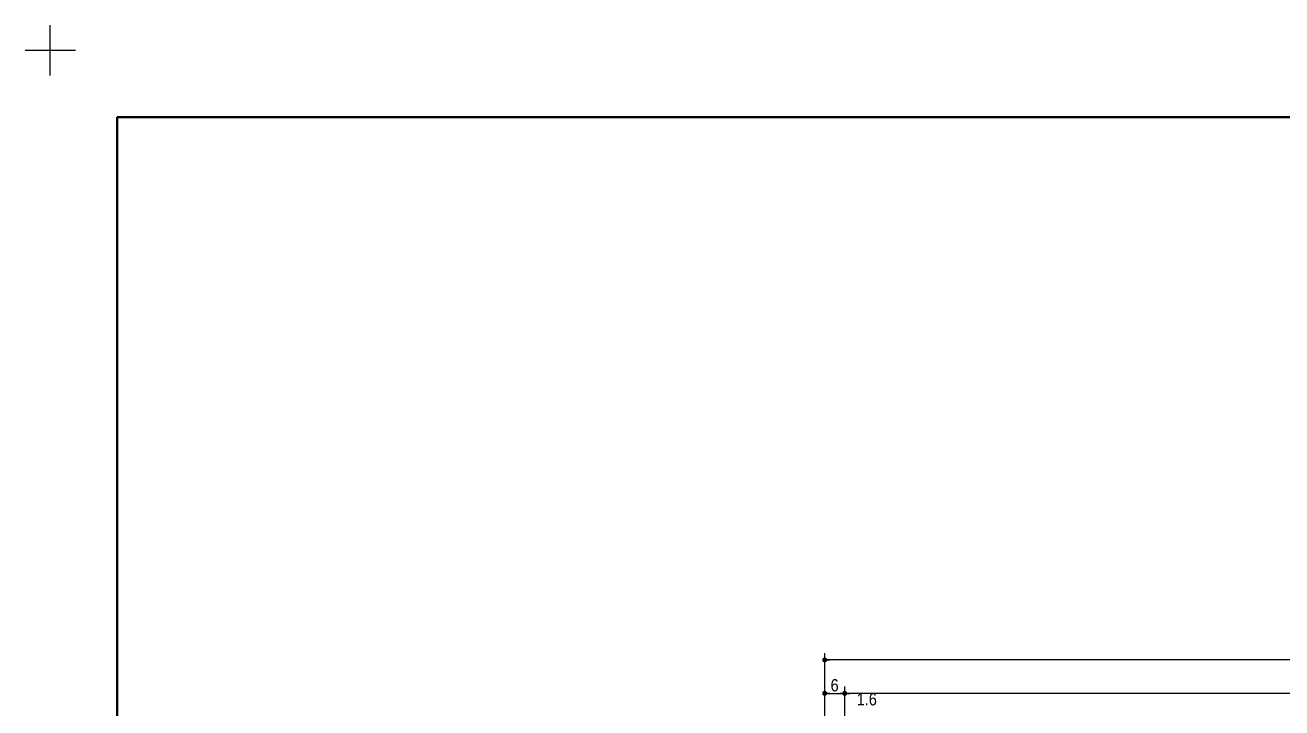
# Model space of a CAD drawing. Units: millimetres, scale not verified. Extents: x -606 to 606, y -304 to 304.
# Drawn here: x -606.2 to -230.8, y 100.7 to 304.5 of the extents above; entities that cross this region are included whole.
import ezdxf
from ezdxf.enums import TextEntityAlignment as Align

# ---------------------------------------------------------------- set-up
doc = ezdxf.new("R2010")
doc.units = ezdxf.units.MM
doc.header["$LTSCALE"] = 2
doc.header["$PDMODE"] = 32
doc.header["$PDSIZE"] = 1
for name, color, linetype, lineweight in [('0-0_1図面枠', 7, 'Continuous', 20), ('0-3_2寸法-1', 7, 'Continuous', 15), ('0-4_0', 7, 'Continuous', 25)]:
    doc.layers.add(name, color=color, linetype=linetype, lineweight=lineweight)
doc.layers.add('0-5_Defpoints', color=7, linetype='Continuous')
doc.styles.add('ＭＳ Ｐゴシック', font='')
doc.styles.get('ＭＳ Ｐゴシック').set_extended_font_data('MS PGothic')

# ---------------------------------------------------------------- blocks, each defined once
blk = doc.blocks.new('グループ')
at = {"layer": '0-0_1図面枠', "lineweight": 15}
for p, q in [((-840, 579), (-840, 609)), ((-855, 594), (-825, 594))]:
    blk.add_line(p, q, dxfattribs=at)
blk = doc.blocks.new('グループ-2')
at = {"layer": '0-0_1図面枠', "lineweight": 35}
blk.add_lwpolyline([(-800, 554), (800, 554), (800, -554), (-800, -554)], close=True, dxfattribs=at)
blk = doc.blocks.new('図面枠')
at = {"layer": '0-0_1図面枠'}
for name in ['グループ', 'グループ-2']:
    blk.add_blockref(name, (0, 0), dxfattribs=at)
blk = doc.blocks.new('_Dot')
at = {"layer": '0-4_0'}
blk.add_line((-1, 0), (-2, 0), dxfattribs=at)
for points in [[(0, 0), (-1, 0), (-0.992, 0.125)], [(0, 0), (-0.992, -0.125), (-1, 0)], [(0, 0), (-0.992, 0.125), (-0.969, 0.249)], [(0, 0), (-0.969, -0.249), (-0.992, -0.125)], [(0, 0), (-0.969, 0.249), (-0.93, 0.368)], [(0, 0), (-0.93, -0.368), (-0.969, -0.249)], [(0, 0), (-0.93, 0.368), (-0.876, 0.482)], [(0, 0), (-0.876, -0.482), (-0.93, -0.368)], [(0, 0), (-0.876, 0.482), (-0.809, 0.588)], [(0, 0), (-0.809, -0.588), (-0.876, -0.482)], [(0, 0), (-0.809, 0.588), (-0.729, 0.685)], [(0, 0), (-0.729, -0.685), (-0.809, -0.588)], [(0, 0), (-0.729, 0.685), (-0.637, 0.771)], [(0, 0), (-0.637, -0.771), (-0.729, -0.685)], [(0, 0), (-0.637, 0.771), (-0.536, 0.844)], [(0, 0), (-0.536, -0.844), (-0.637, -0.771)], [(0, 0), (-0.536, 0.844), (-0.426, 0.905)], [(0, 0), (-0.426, -0.905), (-0.536, -0.844)], [(0, 0), (-0.426, 0.905), (-0.309, 0.951)], [(0, 0), (-0.309, -0.951), (-0.426, -0.905)], [(0, 0), (-0.309, 0.951), (-0.187, 0.982)], [(0, 0), (-0.187, -0.982), (-0.309, -0.951)], [(0, 0), (-0.187, 0.982), (-0.063, 0.998)], [(0, 0), (-0.063, -0.998), (-0.187, -0.982)], [(0, 0), (-0.063, 0.998), (0.063, 0.998)], [(0, 0), (0.063, -0.998), (-0.063, -0.998)], [(0, 0), (0.063, 0.998), (0.187, 0.982)], [(0, 0), (0.187, 0.982), (0.309, 0.951)], [(0, 0), (0.309, 0.951), (0.426, 0.905)], [(0, 0), (0.426, 0.905), (0.536, 0.844)], [(0, 0), (0.536, 0.844), (0.637, 0.771)], [(0, 0), (0.637, 0.771), (0.729, 0.685)], [(0, 0), (0.729, 0.685), (0.809, 0.588)], [(0, 0), (0.809, 0.588), (0.876, 0.482)], [(0, 0), (0.876, 0.482), (0.93, 0.368)], [(0, 0), (0.93, 0.368), (0.969, 0.249)], [(0, 0), (0.969, 0.249), (0.992, 0.125)], [(0, 0), (0.992, 0.125), (1, 0)], [(0, 0), (0.187, -0.982), (0.063, -0.998)], [(0, 0), (0.309, -0.951), (0.187, -0.982)], [(0, 0), (0.426, -0.905), (0.309, -0.951)], [(0, 0), (0.536, -0.844), (0.426, -0.905)], [(0, 0), (0.637, -0.771), (0.536, -0.844)], [(0, 0), (0.729, -0.685), (0.637, -0.771)], [(0, 0), (0.809, -0.588), (0.729, -0.685)], [(0, 0), (0.876, -0.482), (0.809, -0.588)], [(0, 0), (0.93, -0.368), (0.876, -0.482)], [(0, 0), (0.969, -0.249), (0.93, -0.368)], [(0, 0), (0.992, -0.125), (0.969, -0.249)], [(0, 0), (1, 0), (0.992, -0.125)]]:
    blk.add_solid(points, dxfattribs=at)

msp = doc.modelspace()

# ---------------------------------------------------------------- linework, layer by layer
at = {"layer": '0-3_2寸法-1'}
for p, q in [((-367.35, 107), (-367.35, 117)), ((30.35, 115), (-365.849, 115)), ((-367.35, 44.5), (-367.35, 107)), ((-361.35, 97), (-361.35, 107)), ((-361.35, 97), (-361.35, 107)), ((-365.849, 105), (-362.851, 105)), ((24.35, 105), (-359.849, 105))]:
    msp.add_line(p, q, dxfattribs=at)
at = {"layer": '0-5_Defpoints'}
for p in [(-367.35, 115), (-367.35, 105), (-361.35, 105)]:
    msp.add_point(p, dxfattribs=at)

# ---------------------------------------------------------------- block references
at = {"layer": '0-0_1図面枠', "xscale": 0.5, "yscale": 0.5}
msp.add_blockref('図面枠', (-178.75, 0), dxfattribs=at)
at = {"layer": '0-3_2寸法-1', "xscale": 0.7503418, "yscale": 0.7503418, "rotation": 180}
for p in [(-367.35, 115), (-367.35, 105), (-361.35, 105)]:
    msp.add_blockref('_Dot', p, dxfattribs=at)
at = {"layer": '0-3_2寸法-1', "xscale": 0.7503418, "yscale": 0.7503418}
msp.add_blockref('_Dot', (-361.35, 105), dxfattribs=at)

# ---------------------------------------------------------------- texts
at = {"layer": '0-3_2寸法-1', "style": 'ＭＳ Ｐゴシック', "width": 0.9}
for s, p in [('6', (-365.58, 104.494)), ('1.6', (-357.77, 100.304))]:
    msp.add_text(s, height=3.666, dxfattribs=at).set_placement(p, align=Align.BOTTOM_LEFT)

doc.saveas('drawing.dxf')
